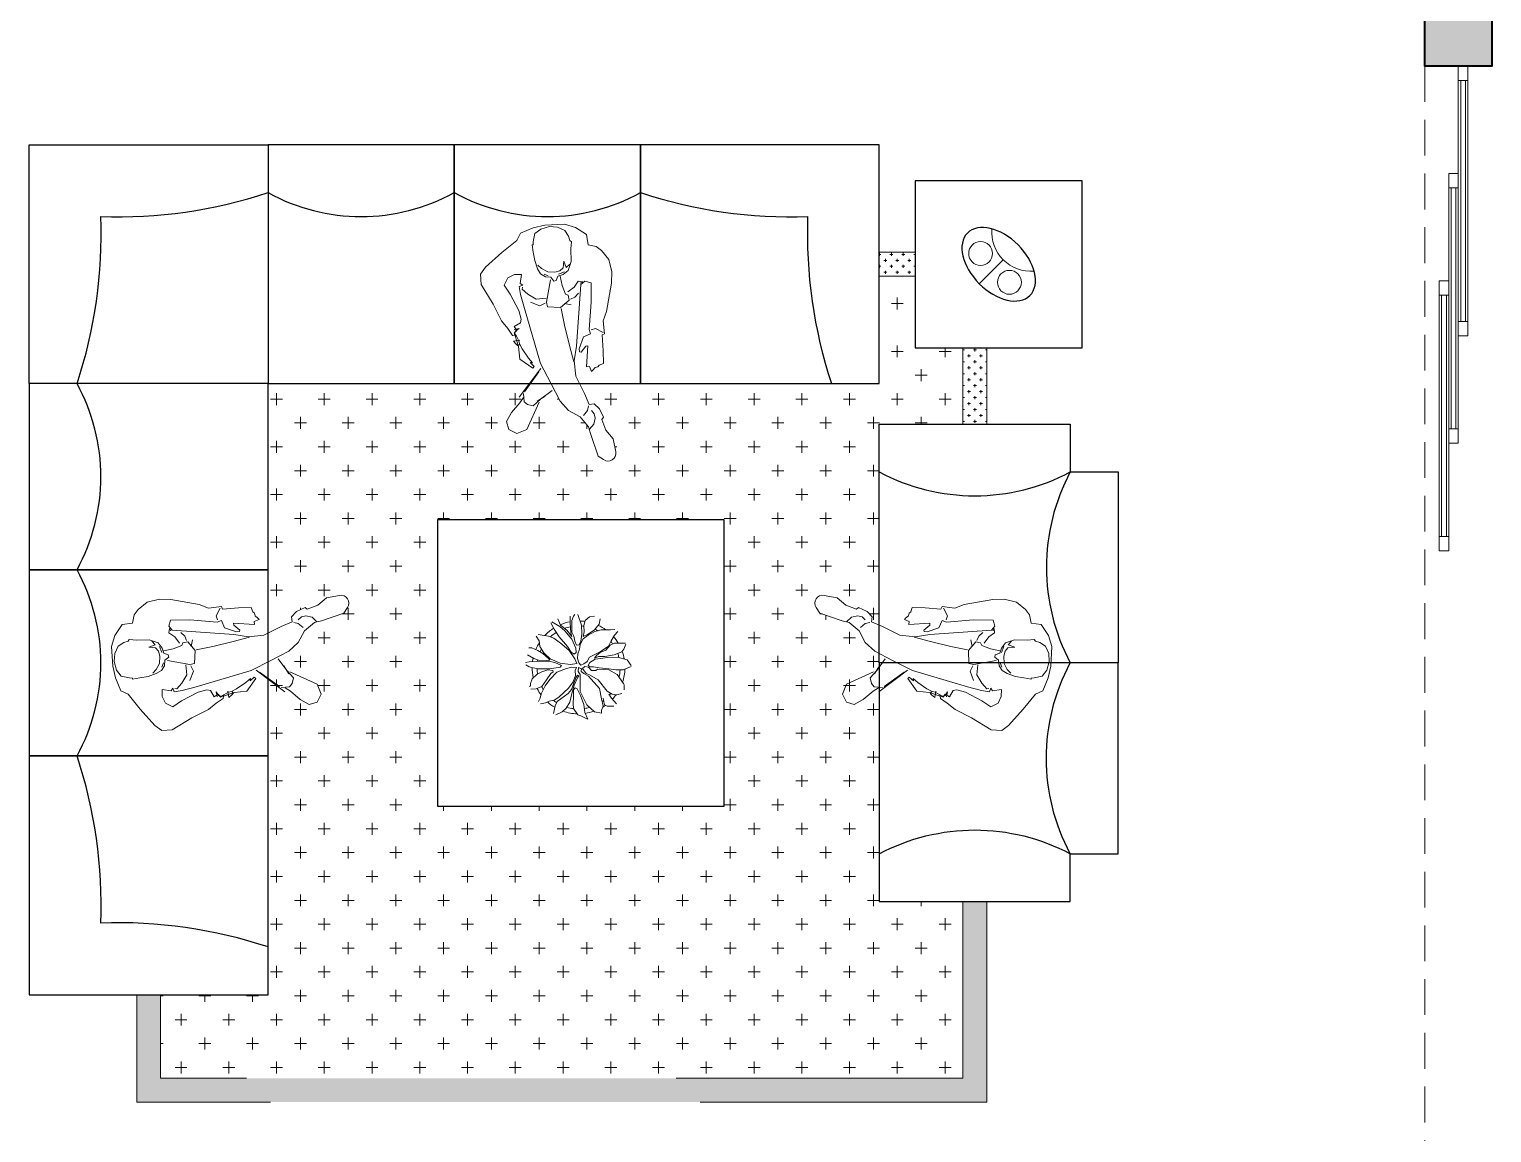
# Model space of a CAD drawing. Extents: x 141531 to 670160, y -200720 to 55914.
# Drawn here: x 515253 to 521378, y -172870 to -168247 of the extents above; entities that cross this region are included whole.
import ezdxf

# ---------------------------------------------------------------- set-up
doc = ezdxf.new("R2010")
doc.units = 0
doc.header["$LTSCALE"] = 1000
doc.header["$MEASUREMENT"] = 0
for name, pattern in [('ACAD_ISO03W100', [30, 12, -18]), ('building$0$c2$0$HIDDEN', [0.375, 0.25, -0.125]), ('DASH', [0.35, 0.25, -0.1]), ('DASHED', [0.75, 0.5, -0.25])]:
    doc.linetypes.add(name, pattern=pattern)
for name, color, linetype, lineweight in [('01.0墙体线', 7, 'CONTINUOUS', 40), ('02.1家具粗', 4, 'CONTINUOUS', 25), ('02.3家具细', 9, 'CONTINUOUS', 5), ('03.2电器细', 9, 'CONTINUOUS', 5), ('07.2地面细', 8, 'ACAD_ISO03W100', 5), ('09.0门用线', 5, 'CONTINUOUS', 15), ('11.0绿化线', 3, 'CONTINUOUS', 5), ('13.1柱填充', 8, 'CONTINUOUS', 0), ('14.0尺寸线', 3, 'CONTINUOUS', 13), ('16.0分割线', 6, 'ACAD_ISO03W100', 13)]:
    doc.layers.add(name, color=color, linetype=linetype, lineweight=lineweight)
doc.layers.add('植物', color=3, linetype='CONTINUOUS')
doc.layers.add('设计', color=4, linetype='CONTINUOUS')
pattern_1 = [(90, (127388.1717902033, -602921.3055193122), (-25, 25), [12.5, -37.5]), (180, (127394.4217902033, -602915.0555193122), (-25, -25), [12.5, -37.5])]

# ---------------------------------------------------------------- blocks, each defined once
blk = doc.blocks.new('人物-坐2')
at = {"layer": '02.3家具细'}
for p, q in [((-20.91743797336858, 6.771263079695927), (-73.4830725379361, -5.532956085327896)), ((0, 0), (-39.24783689885226, -10.89431246175081)), ((68.33825054495719, 11.72757953537075), (-20.91743797336858, 6.771263079695927)), ((36.21968321684835, -2.904841141978977), (0, 0)), ((117.0672106928232, -3.331524060406082), (68.33825054495719, 11.72757953537075)), ((-147.2683856857184, -62.8877165549784), (-215.5773801294799, -117.2943498998648)), ((-131.5316790975758, -29.64978252521541), (-147.2683856857184, -62.8877165549784)), ((-73.4830725379361, -5.532956085327896), (-131.5316790975758, -29.64978252521541)), ((-66.22158223524275, -31.72135659781634), (-73.5567810704033, -68.44077139915316)), ((-39.24783689885226, -10.89431246175081), (-66.22158223524275, -31.72135659781634)), ((69.17602738368987, -17.38730511238828), (36.21968321684835, -2.904841141978977)), ((85.31604946701918, -42.63576782239397), (69.17602738368987, -17.38730511238828)), ((91.87198366778648, -62.15957597924717), (85.31604946701918, -42.63576782239397)), ((99.2364386053614, -68.11921497868752), (91.87198366778648, -62.15957597924717)), ((167.6776537846308, -36.16287393464881), (117.0672106928232, -3.331524060406082)), ((173.8887846926973, -82.55839296204795), (167.6776537846308, -36.16287393464881)), ((-215.5773801294799, -117.2943498998648), (-289.3693465660508, -183.5135905108036)), ((-74.36530180657064, -82.00494055215677), (-78.8045676959373, -82.47490945333266)), ((-78.8045676959373, -82.47490945333266), (-73.05715423273796, -115.5628867717605)), ((-73.5567810704033, -68.44077139915316), (-74.36530180657064, -82.00494055215677)), ((-73.05715423273796, -115.5628867717605), (-66.83937003167921, -153.0939256575366)), ((-71.14253259032557, -127.119694948211), (-71.14253259087855, -127.1196949485529)), ((95.87013492311962, -99.92559931568394), (99.2364386053614, -68.11921497868752)), ((98.1594625857906, -157.6974635270599), (95.87013492311962, -99.92559931568394)), ((210.5788386452059, -89.90629568001168), (173.8887846926973, -82.55839296204795)), ((234.8918364044712, -107.5502282363159), (210.5788386452059, -89.90629568001168)), ((268.4507720417387, -148.9260460666337), (234.8918364044712, -107.5502282363159)), ((-289.3693465660508, -183.5135905108036), (-310.7278991729236, -214.978319672904)), ((-66.83937003167921, -153.0939256575366), (-53.962686997329, -189.9200111958562)), ((-53.962686997329, -189.9200111958562), (-40.2774832279847, -213.1819275685048)), ((-36.27122905687611, -189.5556787169553), (-53.05394298859574, -174.2590866666942)), ((-8.24207678937637, -203.6616513229237), (-36.27122905687611, -189.5556787169553)), ((61.99235680711354, -186.7410113306178), (46.31433181893954, -199.7829993004125)), ((61.01711148441973, -215.9368119993014), (83.78677629991034, -197.8012675523496)), ((64.43787782313484, -156.1295473942155), (61.99235680711354, -186.7410113306178)), ((75.1132059896554, -185.3519548454206), (64.43787782313484, -156.1295473942155)), ((92.46703276437074, -170.2355197257566), (75.1132059896554, -185.3519548454206)), ((83.78677629991034, -197.8012675523496), (98.1594625857906, -157.6974635270599)), ((280.9893050740375, -203.7593623213252), (268.4507720417387, -148.9260460666337)), ((-310.7278991729236, -214.978319672904), (-308.0086393895344, -261.8654505948434)), ((-308.0086393895344, -261.8654505948434), (-253.7381950460858, -350.4700545264204)), ((-204.494411732956, -264.3853505707884), (-187.8103103834692, -231.169059534659)), ((-187.8103103834692, -231.169059534659), (-157.9113760004348, -216.7716233036335)), ((-157.9113760004348, -216.7716233036335), (-126.6013294075474, -215.703371779171)), ((-126.6013294075474, -215.703371779171), (-132.193919324829, -256.6092207124093)), ((-132.193919324829, -256.6092207124093), (-120.1550131311724, -264.3204215946025)), ((-40.2774832279847, -213.1819275685048), (-18.65448915123307, -226.6177830080414)), ((-5.753271782788943, -221.7994168933874), (-24.70088964686147, -214.6995587156853)), ((-18.65448915123307, -226.6177830080414), (6.274227706127931, -228.8763668948231)), ((-13.31893421986206, -340.6208063608137), (5.188137869759885, -239.818653992792)), ((24.21866256885914, -205.9162595436865), (-8.24207678937637, -203.6616513229237)), ((6.274227706127931, -228.8763668948231), (19.75139537187715, -246.4648498282404)), ((19.75139537187715, -246.4648498282404), (30.30965636405199, -243.8984173833815)), ((46.31433181893954, -199.7829993004125), (24.21866256885914, -205.9162595436865)), ((30.30965636405199, -243.8984173833815), (37.23311300651221, -223.2174860451705)), ((37.23311300651221, -223.2174860451705), (61.01711148441973, -215.9368119993014)), ((68.26969632042346, -204.8571016026472), (40.57313475565752, -215.3773801646748)), ((48.40486992132901, -224.0113110539896), (57.31265780213653, -265.7504270610007)), ((129.3846181322788, -246.8882862689497), (111.9949606791743, -273.4399849537876)), ((122.2249559106804, -539.6820239135996), (141.1816856691603, -261.2424365171246)), ((149.8316853713095, -249.2164877853211), (129.3846181322788, -246.8882862689497)), ((138.2564966209193, -254.8128286165156), (149.8316853713095, -249.2164877853211)), ((141.1816856691603, -261.2424365171246), (159.7472699626196, -245.7983917593956)), ((159.7472699626196, -245.7983917593956), (187.5587921377428, -254.0862322712055)), ((187.5587921377428, -254.0862322712055), (187.8524897092739, -341.6658706652452)), ((257.3959231965182, -383.7249988621625), (279.7396697033128, -255.5595237162561)), ((279.7396697033128, -255.5595237162561), (280.9893050740375, -203.7593623213252)), ((-177.829560296037, -304.244590973205), (-204.494411732956, -264.3853505707884)), ((-138.5232111938549, -378.708386117527), (-177.829560296037, -304.244590973205)), ((-120.1550131311724, -264.3204215946025), (-137.4417059514926, -270.6433587667125)), ((-137.4417059514926, -270.6433587667125), (-131.4591071193609, -305.9528668688872)), ((-131.4591071193609, -305.9528668688872), (-113.5405667263076, -369.2023373659249)), ((-122.7127960764665, -282.5626367742516), (-121.4339046016994, -273.4415291842452)), ((-97.92942758292156, -304.649630893844), (-122.7127960764665, -282.5626367742516)), ((-59.5930760537376, -327.5482491022995), (-97.92942758292156, -304.649630893844)), ((-15.20041716293599, -322.8485600907661), (-59.5930760537376, -327.5482491022995)), ((57.31265780213653, -265.7504270610007), (72.64415914756864, -304.5630589283464)), ((72.64415914756864, -304.5630589283464), (84.44787997545245, -310.0527290265818)), ((111.9949606791743, -273.4399849537876), (82.80158239983757, -294.5020135360755)), ((84.44787997545245, -310.0527290265818), (89.01936659920466, -332.033052426239)), ((95.20789469694864, -326.8850375027687), (114.4790350935164, -318.1055850921839)), ((114.4790350935164, -318.1055850921839), (130.5898010750534, -300.674993996945)), ((-253.7381950460858, -350.4700545264204), (-216.6514788867007, -425.1688341296394)), ((-127.6309757367708, -417.9909868860414), (-138.5232111938549, -378.708386117527)), ((-113.5405667263076, -369.2023373659249), (-40.1171429432743, -617.5221733360522)), ((-42.9826832357121, -357.2397733798716), (-85.05274454889695, -341.4757164280018)), ((-19.50746231766061, -345.768821284335), (-42.9826832357121, -357.2397733798716)), ((-8.747447594463665, -362.6011297560181), (-13.31893421986206, -340.6208063608137)), ((49.90375043650602, -365.3776571844865), (-8.747447594463665, -362.6011297560181)), ((89.01936659920466, -332.033052426239), (49.90375043650602, -365.3776571844865)), ((67.24895545950858, -444.4128276227275), (52.59375411585279, -369.5857343014868)), ((68.23414936107292, -347.7120816345414), (98.0301191124181, -353.5434069162729)), ((187.8524897092739, -341.6658706652452), (178.3561701326562, -463.978377531741)), ((241.6525633185411, -425.8274130333011), (257.3959231965182, -383.7249988621625)), ((-216.6514788867007, -425.1688341296394), (-188.2373652417409, -460.3500285055634)), ((-188.2373652417409, -460.3500285055634), (-166.9525211660912, -491.7931146698829)), ((-136.7154367813455, -459.3884477097599), (-159.6239756218329, -463.9381800101037)), ((-158.815454882797, -450.3740108525089), (-130.4239440495039, -434.0116712861491)), ((-147.820254794462, -469.4278501125664), (-158.815454882797, -450.3740108525089)), ((-153.5317588654143, -470.1544464535473), (-136.7154367813455, -459.3884477097599)), ((-130.4239440495039, -434.0116712861491), (-127.6309757367708, -417.9909868860414)), ((90.44453858158886, -536.3072138664356), (67.24895545950858, -444.4128276227275)), ((187.5641669269135, -466.316167467121), (207.0704926913913, -459.7582458401812)), ((207.0704926913913, -459.7582458401812), (241.5093269871068, -477.519218838017)), ((247.7673828852639, -483.5872134277888), (241.6525633185411, -425.8274130333011)), ((-166.9525211660912, -491.7931146698829), (-155.6191710749954, -492.839723200741)), ((-162.8514736311863, -516.5798779829347), (-134.4938789833905, -512.4950966702527)), ((-151.0482096543001, -531.2832129552626), (-162.8514736311863, -516.5798779829347)), ((-160.1973109903684, -479.7238799553306), (-147.820254794462, -469.4278501125664)), ((-149.6724816361602, -494.3346576435069), (-160.1973109903684, -479.7238799553306)), ((-158.3091747559047, -488.6316460795715), (-153.5317588654143, -470.1544464535473)), ((-155.6191710749954, -492.839723200741), (-139.3469282570186, -540.5384782029942)), ((-138.4420961783107, -515.6100276828583), (-149.6724816361602, -494.3346576435069)), ((-134.81135102599, -528.7042279390298), (-138.4420961783107, -515.6100276828583)), ((152.7935370050436, -498.1346063744422), (133.7868380780965, -551.8146433739748)), ((184.9121043333362, -483.5021856885942), (152.7935370050436, -498.1346063744422)), ((178.3561701326562, -463.978377531741), (184.9121043333362, -483.5021856885942)), ((237.139588899352, -489.2051972523186), (247.7673828852639, -483.5872134277888)), ((242.4458877276556, -560.5291668000718), (237.139588899352, -489.2051972523186)), ((-142.3318269604351, -538.3368930402357), (-151.0482096543001, -531.2832129552626)), ((-136.1729061002807, -531.9874061885421), (-142.3318269604351, -538.3368930402357)), ((-139.3469282570186, -540.5384782029942), (-134.1795034532115, -598.2766356082575)), ((-123.3457802008306, -552.2011287665446), (-134.81135102599, -528.7042279390298)), ((-94.22611045074518, -594.0469154977982), (-123.3457802008306, -552.2011287665446)), ((-76.3368261595806, -614.617332189795), (-94.22611045074518, -594.0469154977982)), ((109.5390058165558, -610.6643382862603), (90.44453858158886, -536.3072138664356)), ((111.288268023909, -605.9862922640241), (122.2249559106804, -539.6820239135996)), ((133.7868380780965, -551.8146433739748), (135.1979502853956, -565.143828076536)), ((135.1979502853956, -565.143828076536), (142.0920344862025, -566.6604055086063)), ((142.0920344862025, -566.6604055086063), (163.9209578301325, -539.6387379265943)), ((163.9209578301325, -539.6387379265943), (172.799489608662, -538.6988001242789)), ((172.799489608662, -538.6988001242789), (167.1398444504084, -633.6479842255576)), ((244.1214414066744, -618.7589360997808), (242.4458877276556, -560.5291668000718)), ((-38.87757420620437, -640.1493098027204), (-136.4332323178951, -770.0996347601395)), ((-134.1795034532115, -598.2766356082575), (-75.9694200555441, -639.2891552699512)), ((-48.64954994167056, -655.3533654819257), (-112.3783516369112, -745.8089982795282)), ((-87.67017625018161, -613.5707236630915), (-76.3368261595806, -614.617332189795)), ((-70.01607732529192, -631.9196095669322), (-87.67017625018161, -613.5707236630915)), ((-75.9694200555441, -639.2891552699512), (-70.01607732529192, -631.9196095669322)), ((-40.1171429432743, -617.5221733360522), (5.274769624149485, -707.0667150738882)), ((118.5790144305302, -674.8537465814807), (111.288268023909, -605.9862922640241)), ((167.1398444504084, -633.6479842255576), (180.4576421182155, -632.2380775220299)), ((180.4576421182155, -632.2380775220299), (189.4683946319583, -653.7484320162766)), ((189.4683946319583, -653.7484320162766), (195.6569227295604, -648.6004170927554)), ((195.6569227295604, -648.6004170927554), (205.5791606108996, -636.3178409171305)), ((205.5791606108996, -636.3178409171305), (218.6617729118425, -632.6864034296668)), ((218.6617729118425, -632.6864034296668), (224.6151156406831, -625.3168577225879)), ((224.6151156406831, -625.3168577225879), (244.1214414066744, -618.7589360997808)), ((5.274769624149485, -707.0667150738882), (47.50630777609513, -787.9601181230246)), ((158.3025234414326, -753.2579806444483), (118.5790144305302, -674.8537465814807)), ((-133.5130984035259, -795.3835820398817), (-118.1078885256375, -771.2883985934532)), ((-113.7715872695717, -791.0471912008361), (-117.769738524461, -753.2811678686339)), ((-99.04267739396164, -802.9664692040678), (-113.7715872695717, -791.0471912008361)), ((-40.99407083426559, -778.8496427641803), (-73.6859735319922, -809.2677633869753)), ((11.74985053911405, -740.2774623883524), (-40.99407083426559, -778.8496427641803)), ((47.50630777609513, -787.9601181230246), (85.68648384256267, -830.5848751785961)), ((179.2492175154657, -802.7082975294397), (158.3025234414326, -753.2579806444483)), ((-194.0902318051831, -880.4216774686356), (-171.4527877263354, -839.8358407210471)), ((-171.4527877263354, -839.8358407210471), (-133.5130984035259, -795.3835820398817)), ((-46.24185746054172, -792.883780822689), (-102.8208396082773, -915.6878995838197)), ((-73.6859735319922, -809.2677633869753), (-99.04267739396164, -802.9664692040678)), ((85.68648384256267, -830.5848751785961), (138.0461891421801, -858.7381790348736)), ((153.1132490189648, -852.6502263132279), (170.973277208217, -830.541589200111)), ((170.973277208217, -830.541589200111), (175.5155077303007, -809.8428587860981)), ((201.4455469608783, -800.3584530236403), (179.2492175154657, -802.7082975294397)), ((201.7099884310737, -845.25903761675), (188.9655261332646, -830.8832443790889)), ((226.2289154532245, -822.4454471519348), (201.4455469608783, -800.3584530236403)), ((206.046289688129, -865.017830224082), (201.7099884310737, -845.25903761675)), ((243.7800497438693, -861.023094564458), (226.2289154532245, -822.4454471519348)), ((-183.6683670842394, -915.2612166653926), (-194.0902318051831, -880.4216774686356)), ((-148.0220192363922, -933.9517577484585), (-183.6683670842394, -915.2612166653926)), ((-102.8208396082773, -915.6878995838197), (-148.0220192363922, -933.9517577484585)), ((138.0461891421801, -858.7381790348736), (176.514761405946, -904.0870895356056)), ((176.514761405946, -904.0870895356056), (184.2466224469736, -934.7185516196114)), ((179.9103211909442, -914.9597590122066), (199.9899823244305, -892.6161374442454)), ((199.9899823244305, -892.6161374442454), (206.046289688129, -865.017830224082)), ((235.8422594383228, -870.8491555059081), (243.7800497438693, -861.023094564458)), ((254.3341352014213, -918.3129260618589), (235.8422594383228, -870.8491555059081)), ((287.6578854723011, -957.4672131124898), (254.3341352014213, -918.3129260618589)), ((184.2466224469736, -934.7185516196114), (218.7610050314288, -1036.48401914673)), ((298.4471562962099, -1016.978575389527), (287.6578854723011, -957.4672131124898)), ((218.7610050314288, -1036.48401914673), (244.2291547841141, -1052.08743702987))]:
    blk.add_line(p, q, dxfattribs=at)
at = {"layer": '02.3家具细', "linetype": 'DASHED'}
blk.add_line((270.254640734609, -287.2708925976185), (270.254640734609, -287.2708925976185), dxfattribs=at)
at = {"layer": '02.3家具细', "linetype": 'Continuous'}
for p, q in [((100.5092155785424, -575.5007891831483), (100.3420774943479, -575.5184834830216)), ((-55.4822151033859, -788.3197190908686), (-19.71547676474256, -765.961244596605))]:
    blk.add_line(p, q, dxfattribs=at)
at = {"layer": '02.3家具细'}
blk.add_arc((264.5120748702157, -1023.991609115241), 34.65216289681027, 234.1737556198555, 11.67638737048165, dxfattribs=at)
blk = doc.blocks.new('A$C164325E0')
at = {"layer": '02.1家具粗'}
blk.add_lwpolyline([(-168.1052687651245, -731.6648647953698), (611.8947312348755, -731.6648647953698), (611.8947312348755, 268.3351352046302), (-168.1052687651245, 268.3351352046302)], close=True, dxfattribs=at)
blk.add_arc((221.8947312348755, 778.8351352046011), 810.4999999999873, 241.2372108171419, 298.7627891828581, dxfattribs=at)
blk = doc.blocks.new('A$C5BB115CD')
at = {"layer": '02.1家具粗'}
blk.add_lwpolyline([(-405.1440333807841, 528.1676993347792), (594.8559666192159, 528.1676993347792), (594.8559666192159, -271.8323006652063), (394.8559666237561, -271.83230067353), (394.8559666237561, -471.8323006652208), (-405.1440333807841, -471.8323006652208), (-405.1440333807841, 528.1676993347792)], dxfattribs=at)
for centre, radius, start, end in [((1144.855966618168, 128.1676993347501), 849.9999999989659, 151.9275130645394, 208.0724869354606), ((-5.144033380784094, -1021.832300664202), 849.999999999001, 61.92751306375468, 118.0724869362453)]:
    blk.add_arc(centre, radius, start, end, dxfattribs=at)
blk = doc.blocks.new('A$C017D467D')
at = {"layer": '02.1家具粗'}
blk.add_lwpolyline([(-450.2192693422548, -499.6335475266969), (549.7807306577452, -499.6335475266969), (549.7807306577452, 500.3664524733031), (-450.2192693422548, 500.3664524733031)], close=True, dxfattribs=at)
for centre, start, end in [((-77.55184715776704, 2191.694497182223), 267.91009324134, 288.3501114626994), ((-2141.547314051189, 127.6990302888153), 341.6498885359804, 2.089906756099545)]:
    blk.add_arc(centre, 1992.653491174818, start, end, dxfattribs=at)
blk = doc.blocks.new('A$C31640EEB')
at = {"layer": '11.0绿化线', "lineweight": 0}
for points in [[(-228.3452437220258, 297.5939028759312), (-181.8974011617247, 269.8709099311964), (-151.9643470658339, 244.6681890737964), (-110.677375901374, 195.5228833970323), (-89.00171603879426, 142.5971695926855), (-86.93736748048104, 117.3944487330446), (-97.25911027216353, 107.3133603905153), (-114.8060730180005, 119.9147208203503), (-136.4817328794161, 152.6782579374267), (-184.9939239980886, 209.3843798693852), (-213.8948038148228, 254.7492774162965), (-234.3158907877514, 291.4128130157187)], [(-122.0312929711072, 330.3574399930076), (-120.9991186918924, 290.0330866184668), (-117.9025958544225, 233.3269646865083), (-111.7095501805306, 210.6445159119321), (-141.6426042752573, 248.4485972014081), (-177.7687040450401, 277.4317261886608), (-193.2513182314578, 315.2358074781077)], [(-75.5834504107479, 339.1783922952309), (-55.97213910653954, 277.4317261886608), (-52.87561626906972, 224.506012384285), (-59.06866194406757, 182.9215229672263), (-69.39040473575005, 161.499210237409), (-83.84084464295302, 160.2390741948911), (-94.1625874346355, 182.9215229672263), (-99.32345883047674, 213.1647879992379), (-110.677375901374, 237.10737281412), (-111.7095501805306, 274.9114541035669), (-110.677375901374, 305.1547191333666), (-102.4199816680048, 329.0973039504897), (-94.1625874346355, 339.1783922952309)], [(53.43833448080113, 315.2358074781077), (48.27746308606584, 283.7324064035492), (19.37658326938981, 248.4485972014081), (-20.87821361597162, 223.2458763417671), (-44.6182220368064, 211.9046519566909), (-39.45735064096516, 238.3675088588789), (-40.48952492012177, 274.9114541035669), (-34.29647924512392, 303.8945830908197), (-8.492122267081868, 326.5770318653958), (21.44093182770303, 329.0973039504897)], [(-307.8226632157457, 221.9857402992202), (-247.9565550262341, 213.1647879992379), (-215.959152373136, 201.8235636119498), (-169.511309811729, 166.5397544097796), (-126.1599900877336, 129.9958091628505), (-94.1625874346355, 80.85050348832738), (-82.80867036490235, 53.12751054362161), (-118.9347701335791, 48.08696637125104), (-179.8330526034115, 55.6477826286864), (-237.6348122345516, 80.85050348832738), (-275.8252605626476, 116.1343126904976), (-297.5009204240632, 152.6782579374267), (-301.6296175407479, 186.70193109705), (-319.2938567353995, 212.8885979798506)], [(156.6557623942499, 239.6276449014258), (137.0444510912057, 218.2053321716085), (118.4653140672599, 185.4417950545321), (101.9505256005796, 155.1985300224915), (53.43833448080113, 122.4349929054151), (-8.492122267081868, 90.93159183309763), (-21.91038789512822, 65.72887097342755), (-41.52169919933658, 50.60723845855682), (-58.03648766491096, 43.04642219888046), (-71.45475329406327, 56.90791867344524), (-78.67997324827593, 83.37077557339217), (-76.61562468990451, 109.8336324755801), (-66.29388189822203, 137.5566254225268), (-62.16518478153739, 165.2796183672617), (-44.6182220368064, 196.7830194395792), (-16.74951649928698, 218.2053321716085), (22.47310610685963, 239.6276449014258), (60.66355443495559, 249.708733243926), (114.3366169506335, 249.708733243926), (140.1406491422676, 252.7090193931654)], [(203.7192951196339, 165.9318128739251), (192.7818621640326, 137.5566254225268), (180.3957708151429, 121.1748568628682), (136.0122768120491, 104.7930883054505), (80.27486573916394, 94.71199996068026), (45.18094024859602, 93.45186391816242), (20.40875754854642, 84.63091161818011), (31.76267461938551, 99.75254413307994), (53.43833448080113, 117.3944487330446), (86.46791141416179, 131.2559452076384), (112.272268392262, 160.2390741948911), (138.0766253703623, 171.5802985821792), (178.3314222568297, 172.8404346246971), (201.0662794520613, 171.207729671587)], [(-371.0221547274268, 103.5915270765254), (-333.8266071161488, 82.49941042109276), (-305.9299464082578, 72.76458734989865), (-262.0923367238138, 70.33088158041937), (-240.8377380890888, 72.76458734989865), (-246.8155939547578, 83.31064567758585), (-280.0259043218684, 112.5151148912264), (-309.9151836524252, 128.7398200099124), (-344.4539064334822, 145.7757603850914), (-363.0516802391503, 144.9645251285983)], [(235.121200775844, 34.87820400565397), (188.1699089815374, 17.24188400403364), (146.4207023059134, 16.15747240232304), (103.7832146362634, 22.66394200816285), (48.709793064103, 28.08600001232116), (14.95511532627279, 33.50805801869137), (-4.58706652210094, 34.59246961819008), (-15.24643843981903, 41.09893922402989), (-5.475347515079193, 58.44952483818633), (25.61448724282673, 77.96893365576398), (99.34180967148859, 87.7286380645528), (155.3035122366273, 90.9818728675018), (212.153495795792, 74.71569885284407), (234.9280990527477, 42.27864548983052)], [(-380.985247837205, 45.18258864700329), (-360.3948554100934, 34.63653031931608), (-311.2435960663715, 21.65676622436149), (-240.1735318815918, 21.65676622436149), (-179.7307670140872, 32.2028245520778), (-171.0960863182554, 41.93764762327191), (-210.2842525521992, 58.97358799845097), (-247.479800162313, 66.2747053024068), (-317.8856581407017, 64.65223478942062), (-361.0590616176487, 62.21852902218234), (-381.6494540447602, 58.97358799845097)], [(-351.8041033065529, -96.35405220268876), (-319.0838297950686, -95.10564598542987), (-287.2686775235925, -80.2535612876527), (-259.1964843427995, -42.5521155129245), (-233.9315104803536, -4.850669740437297), (-219.8954138899571, 5.431542744190665), (-221.7668934347457, 13.42881912112352), (-250.774826387933, 16.85622328042518), (-287.2686775235925, 4.289074690343114), (-313.4693911584327, -9.420541955827503), (-343.4130638840143, -35.69730719208019), (-352.7704616112751, -64.25900853602798), (-352.7704616112751, -77.9686251799576), (-358.3862039903761, -80.71118521867902)], [(-293.5260067297495, -182.3180887187773), (-264.8109229782713, -176.2208778019121), (-244.2246479800087, -165.9386653195252), (-215.2167150268797, -161.368793104135), (-187.1445218460867, -143.0893042448151), (-130.0643957121647, -90.53577377228066), (-103.8636820773245, -52.83432799755246), (-90.7633252593223, -17.41781833051937), (-92.6348048041109, 13.42881912112352), (-85.14888662274461, 29.42337187274825), (-111.3496002586908, 32.8507760342909), (-143.1647525301669, 23.71103160351049), (-198.3733991181944, 3.146606636495562), (-240.4816888893256, -40.2671794052294), (-267.6181422966183, -77.9686251799576), (-290.0758968407754, -123.6673473294068), (-295.6903354773531, -148.8016445118119), (-305.3043249005568, -169.3430740694457)], [(-54.5411405103514, 23.08451686546323), (-72.04852980584837, 30.5658399265958), (-73.92000935063697, 6.574010798038216), (-62.69113207852934, -11.70547806128161), (-63.62687185092364, -111.1001987392956), (-24.32580139808124, -188.7880263942352), (21.5254474626272, -229.9168763282651), (61.76225768896984, -236.7716846513504), (60.82651791546959, -219.6346638458781), (71.11965541518293, -195.6428347173205), (62.69799746136414, -152.2290486733546), (49.59764064342016, -92.82070987773477), (-14.96840367192635, -19.70275443821447), (-41.16911730676657, -4.850669740437297), (-57.07669344305759, 6.574010798038216), (-54.26947412476875, 24.85349965735804)], [(180.1370189418667, -121.6607933211199), (150.8621072718524, -130.2380937229027), (123.3253964846372, -124.8160357187444), (94.9004047056078, -107.4654501023761), (41.60354511934565, -42.4007540482271), (-9.028471487981733, -12.03722922236193), (-27.68237234337721, -4.446348014753312), (-49.00111617764924, 23.74835360990255), (-35.67690128111281, 35.67688121990068), (-14.35815744684078, 32.42364641698077), (4.295743408554699, 11.81982599990442), (29.16761121578747, 11.81982599990442), (38.93870213936316, 20.49511880695354), (104.6714956303476, 17.24188400403364), (152.6386692577507, -10.95281762062223), (190.8347519615199, -63.00457446530345), (194.3878759333165, -71.67986727235257), (193.4361996808439, -100.7249773490184)], [(-205.1123537580133, -246.3201633880672), (-167.4939866191125, -229.9168763282651), (-145.0362320749555, -208.2099833074026), (-122.5784775307984, -172.7934736403695), (-112.2853400310851, -121.3824112217117), (-98.24924344068859, -72.25628491071984), (-76.72722866892582, -26.55756276129978), (-71.11279003234813, -19.70275443821447), (-78.59870821482036, -15.13288222282426), (-87.95610594103346, -31.12743497668998), (-114.1568195758737, -98.53305014697253), (-131.9358752569533, -122.5248792755592), (-197.4376593458001, -168.2236014272203), (-209.602276390302, -194.500366663473), (-218.7808457820211, -239.3257448944205)], [(-18.7953047445626, -271.9832205939165), (-34.61893889779458, -233.3442804898077), (-41.16911730676657, -186.5030902865401), (-61.75539230613504, -132.8070917601872), (-79.53444798721466, -93.96317793158232), (-92.6348048041109, -88.25083766458556), (-101.0564627590356, -100.8179862546676), (-101.9922025314299, -141.9468361909676), (-103.8636820773245, -180.7907500173023), (-101.0564627590356, -209.3524513612501), (-75.79148889653152, -247.0538971359783), (-58.94817298784619, -251.6237693513685), (-20.15103947842726, -272.2187211158744)], [(71.0252243464347, -149.0077832493116), (73.92687473347178, -160.2263250502874), (79.54131337004947, -188.7880263942352), (94.51314973284025, -196.7853027711681), (134.5508358062361, -196.7853027711681)], [(149.6326320411172, -182.1059785882826), (119.7781235953444, -149.9441125656595), (103.6679267839645, -126.340902699827)]]:
    blk.add_lwpolyline(points, dxfattribs=at)
for radius, start, end in [(271.3171889677781, 122.2512439181727, 136.7764511073643), (271.3171889677781, 100.4345929392283, 113.1737074393622), (242.5171889677797, 101.3591033995194, 109.8483497589781), (271.3171889677781, 82.20748200701384, 88.2361320952121), (242.5171889677797, 82.4965547147923, 86.13119180216883), (271.3171889677781, 53.87181997169198, 65.04927032368691), (271.3171889677781, 147.3344365384835, 157.3751653717827), (242.5171889677797, 122.3058387566138, 132.6209959260769), (242.5171889677797, 62.01184606040368, 66.79960972831942), (242.5171889677797, 34.31108597351956, 38.81798694125289), (271.3171889677781, 31.47949164518708, 41.22171286528148), (242.5171889677797, 153.541052170124, 157.9448317671587), (242.5171889677797, 13.86057962941133, 19.68990832501863), (271.3171889677781, 10.43035399050065, 20.17177155764371), (271.3171889677781, 180.090049377821, 192.8351948145648), (271.3171889677781, 168.4686588611877, 173.0645187383606), (242.5171889677797, 181.9062680783856, 189.233912851322), (242.5171889677797, 169.5903011090193, 171.8885829535147), (242.5171889677797, 346.4870941237737, 356.739361327311), (271.3171889677781, 341.5203710672006, 358.0539072713845), (242.5171889677797, 207.2404311579643, 212.0693050181452), (271.3171889677781, 207.0050928930588, 216.0828426959756), (271.3171889677781, 227.9100660241625, 239.1424483117936), (242.5171889677797, 232.5762054535633, 237.9874330976327), (242.5171889677797, 304.6758141657482, 307.1529264388269), (242.5171889677797, 317.8304727243692, 321.2954044942788), (271.3171889677781, 316.627802934804, 323.8500662855205), (271.3171889677781, 250.5022134815844, 268.3005245197267), (242.5171889677797, 253.4691425613081, 263.2789362639595), (242.5171889677797, 278.0833282273204, 285.2942835851755), (271.3171889677781, 278.3267524111794, 289.1356804511905), (271.3171889677781, 301.2339464971083, 305.155033982756)]:
    blk.add_arc((-72.04852980584837, 30.5658399265958), radius, start, end, dxfattribs=at)
blk = doc.blocks.new('A$C196143F3')
at = {"layer": '02.1家具粗'}
blk.add_ellipse((-91.04976437985897, -12.64820077421609), major_axis=(185, 0), ratio=0.6216216216216216, dxfattribs=at)
at = {"layer": '02.3家具细'}
blk.add_line((-91.04976437985897, 14.07336638080596), (-91.04976437985897, -127.6482007742161), dxfattribs=at)
for centre in [(-176.3186301070964, -34.38628315791721), (-5.78089865273796, -34.38628315791721)]:
    blk.add_circle(centre, 50, dxfattribs=at)
blk.add_arc((-91.04976437991718, 177.6691341485566), 163.5957677677516, 220.174923976088, 319.825076023912, dxfattribs=at)
blk = doc.blocks.new('A$C54B12387')
at = {"layer": '02.3家具细', "linetype": 'ACAD_ISO03W100'}
for p, q in [((-37.77768631686922, 20.02306508785114), (-1047.777686316869, 20.02306508785114)), ((-37.77768631686922, 0.02306508785113692), (-1047.777686316869, 0.02306508785113692))]:
    blk.add_line(p, q, dxfattribs=at)
at = {"layer": '09.0门用线'}
for p, q in [((-1047.777686316869, -9.976934912148863), (-1047.777686316869, 30.02306508785114)), ((-37.77768631686922, -9.976934912148863), (-37.77768631686922, 30.02306508785114))]:
    blk.add_line(p, q, dxfattribs=at)
blk.add_lwpolyline([(-1107.777686316869, 30.02306508785114), (22.22231368313078, 30.02306508785114), (22.22231368313078, -9.976934912148863), (-1107.777686316869, -9.976934912148863)], close=True, dxfattribs=at)
blk = doc.blocks.new('sssss')
at = {"layer": '07.2地面细'}
h = blk.add_hatch(dxfattribs=at)
h.set_pattern_fill('十子花,_O', color=256, scale=100, angle=90)
h.set_pattern_definition(pattern_1)
h.paths.add_polyline_path([(4457.846890731831, 4239.961393830978), (4457.846890731831, 4139.961393830978), (4607.846890731831, 4139.961393830978), (4607.846890731831, 4239.961393830978)])
h.paths.add_polyline_path([(4807.846890731831, 3519.961393830978), (4907.846890731831, 3519.961393830978), (4907.846890731831, 3839.961393830978), (4807.846890731831, 3839.961393830978)])
h = blk.add_hatch(dxfattribs=at)
h.set_pattern_fill('十子花,_O', color=256, scale=400, angle=90)
h.set_pattern_definition([(90, (127388.1717902033, -602921.3055193122), (-100, 100), [50, -150]), (180, (127413.1717902033, -602896.3055193122), (-100, -99.99999999999999), [50, -150])])
edge = h.paths.add_edge_path()
edge.add_line((1897.846890731831, 1129.961393831094), (1447.846890731831, 1129.961393831094))
edge.add_line((1447.846890731831, 1129.961393831094), (1447.846890731831, 779.9613938309776))
edge.add_line((1447.846890731831, 779.9613938309776), (4807.846890731831, 779.9613938309776))
edge.add_line((4807.846890731831, 779.9613938309776), (4807.846890731831, 1519.961393830978))
edge.add_line((4807.846890731831, 1519.961393830978), (4457.846890731831, 1519.961393830978))
edge.add_line((4457.846890731831, 1519.961393830978), (4457.846890731831, 2417.793060499738))
edge.add_line((4457.846890731831, 2417.793060499738), (4435.903324805666, 2420.12096392925))
edge.add_line((4435.903324805666, 2420.12096392925), (4424.846143519972, 2433.790630759933))
edge.add_line((4424.846143519972, 2433.790630759933), (4419.004148884676, 2457.320919334219))
edge.add_line((4419.004148884676, 2457.320919334219), (4446.067498601158, 2486.394618145103))
edge.add_line((4446.067498601158, 2486.394618145103), (4457.846890731831, 2505.228952506703))
edge.add_line((4457.846890731831, 2505.228952506703), (4457.846890731831, 2519.961393830978))
edge.add_line((4457.846890731831, 2519.961393830978), (4457.846890731831, 2559.824731386179))
edge.add_line((4457.846890731831, 2559.824731386179), (4438.800378778251, 2569.773493955523))
edge.add_line((4438.800378778251, 2569.773493955523), (4399.255662363488, 2605.210270557582))
edge.add_line((4399.255662363372, 2605.210270557582), (4373.142168703722, 2653.801614987344))
edge.add_line((4373.142168703722, 2653.801614987344), (4331.069711098331, 2689.506549344544))
edge.add_line((4331.069711098447, 2689.506549344544), (4302.647690760088, 2696.68727743745))
edge.add_line((4302.647690759972, 2696.68727743745), (4208.22432623792, 2728.734402680682))
edge.add_line((4208.22432623792, 2728.734402680682), (4193.750717766467, 2752.369978409406))
edge.add_ellipse((4219.825514163356, 2771.185266015964), major_axis=(-22.73664503468616, -22.73664503468616), ratio=0.9999999999987245, start_angle=213.3111721025429, end_angle=350.8138038529688, ccw=False)
edge.add_line((4226.339892868418, 2802.672929075226), (4281.559564215248, 2792.649347459577))
edge.add_line((4281.559564215248, 2792.649347459577), (4317.884936957504, 2761.719649752515))
edge.add_line((4317.884936957504, 2761.719649752515), (4361.923842563992, 2744.551086278661))
edge.add_line((4361.923842563992, 2744.551086278661), (4371.043250534567, 2751.914749176387))
edge.add_line((4371.043250534683, 2751.914749176387), (4406.836725056171, 2735.620909863879))
edge.add_line((4406.836725056171, 2735.620909863879), (4427.326718306984, 2712.619450773607))
edge.add_line((4427.326718306984, 2712.619450773607), (4425.141776083387, 2692.023483125406))
edge.add_line((4425.141776083387, 2692.023483125406), (4457.846890731831, 2678.16152476336))
edge.add_line((4457.846890731831, 2678.16152476336), (4457.846890731831, 3519.961393830978))
edge.add_line((4457.846890731831, 3519.961393830978), (4807.846890731831, 3519.961393830978))
edge.add_line((4807.846890731831, 3519.961393830978), (4807.846890731831, 3839.961393830978))
edge.add_line((4807.846890731831, 3839.961393830978), (4607.846890731831, 3839.961393831094))
edge.add_line((4607.846890731831, 3839.961393831094), (4607.846890731831, 4139.961393830978))
edge.add_line((4607.846890731831, 4139.961393830978), (4457.846890731831, 4139.961393830978))
edge.add_line((4457.846890731831, 4139.961393830978), (4457.846890731831, 3689.961393831094))
edge.add_line((4457.846890731831, 3689.961393831094), (3457.846890731831, 3689.961393830978))
edge.add_line((3457.846890731831, 3689.961393830978), (3202.801996118156, 3689.961393830978))
edge.add_line((3202.80199611804, 3689.961393830978), (3223.686724415282, 3648.762374123704))
edge.add_line((3223.686724415282, 3648.762374123704), (3243.133565692813, 3602.880604974489))
edge.add_line((3243.13356569293, 3602.880604974489), (3263.729533341364, 3605.065547198086))
edge.add_line((3263.729533341364, 3605.065547198086), (3286.730992431287, 3584.575553947041))
edge.add_line((3286.730992431287, 3584.575553947041), (3303.024831743911, 3548.782079425786))
edge.add_line((3303.024831743794, 3548.782079425786), (3295.661168845952, 3539.662671455095))
edge.add_line((3295.661168845952, 3539.662671455095), (3312.829732319922, 3495.623765848606))
edge.add_line((3312.829732320039, 3495.623765848606), (3343.759430027218, 3459.298393106234))
edge.add_line((3343.759430027101, 3459.298393106234), (3353.783011642285, 3404.078721761034))
edge.add_ellipse((3322.295348583488, 3397.564343054342), major_axis=(-22.73664503466862, 22.73664503466862), ratio=0.9999999999998394, start_angle=99.18619614705091, end_angle=236.6888278976113, ccw=False)
edge.add_line((3303.480060968781, 3371.489546661876), (3279.844485247973, 3385.963155128789))
edge.add_line((3279.84448524809, 3385.963155128789), (3247.797360004974, 3480.386519651773))
edge.add_line((3247.797360004857, 3480.386519651773), (3240.616631912068, 3508.808539989317))
edge.add_line((3240.616631912068, 3508.808539989317), (3204.911697554518, 3550.880997594941))
edge.add_line((3204.911697554518, 3550.880997594941), (3156.320353124989, 3576.994491254474))
edge.add_line((3156.320353124989, 3576.994491254474), (3120.883576523163, 3616.539207669004))
edge.add_line((3120.883576523163, 3616.539207669004), (3082.532202831469, 3689.961393830861))
edge.add_line((3082.532202831469, 3689.961393830861), (2677.846890731831, 3689.961393830978))
edge.add_line((2677.846890731831, 3689.961393830978), (1897.846890731831, 3689.961393830861))
edge.add_line((1897.846890731831, 3689.961393830861), (1897.846890731831, 2909.961393830978))
edge.add_line((1897.846890731831, 2909.961393830978), (1897.846890731831, 2644.75441295249))
edge.add_line((1897.846890731831, 2644.75441295249), (1952.731423594174, 2672.576641848806))
edge.add_line((1952.731423594174, 2672.576641848806), (1998.613192743738, 2692.023483125406))
edge.add_line((1998.613192743738, 2692.023483125406), (1996.428250520141, 2712.61945077384))
edge.add_line((1996.428250520141, 2712.61945077384), (2016.918243770953, 2735.620909863646))
edge.add_line((2016.918243770953, 2735.620909863646), (2052.711718292441, 2751.914749176503))
edge.add_line((2052.711718292441, 2751.914749176503), (2061.831126263016, 2744.551086278545))
edge.add_line((2061.831126263016, 2744.551086278545), (2105.870031869621, 2761.719649752398))
edge.add_line((2105.870031869621, 2761.719649752398), (2142.195404611877, 2792.649347459577))
edge.add_line((2142.195404611877, 2792.649347459577), (2197.415075959871, 2802.672929075459))
edge.add_ellipse((2203.929454663768, 2771.185266015964), major_axis=(-22.73664503468616, 22.73664503468616), ratio=0.9999999999987245, start_angle=189.1861961470312, end_angle=326.6888278974571, ccw=False)
edge.add_line((2230.004251056351, 2752.369978395669), (2215.530642589205, 2728.734402680449))
edge.add_line((2215.530642589205, 2728.734402680449), (2121.107278065057, 2696.687277436868))
edge.add_line((2121.107278065057, 2696.687277436868), (2092.68525772891, 2689.506549344427))
edge.add_line((2092.68525772891, 2689.506549344427), (2050.612800123519, 2653.801614987344))
edge.add_line((2050.612800123519, 2653.801614987344), (2024.499306463636, 2605.210270557931))
edge.add_line((2024.499306463636, 2605.210270557931), (1984.954590049339, 2569.773493955872))
edge.add_line((1984.954590049456, 2569.773493955872), (1909.900408131885, 2530.56966295655))
edge.add_line((1909.900408131769, 2530.56966295655), (1897.846890731831, 2524.456204749906))
edge.add_line((1897.846890731831, 2524.456204749906), (1897.846890731831, 2129.961393830978))
edge.add_line((1897.846890731831, 2129.961393830978), (1897.846890731831, 1129.961393831094))
h.paths.add_polyline_path([(2607.846890731831, 1919.961393830861), (2607.846890731831, 3119.961393830978), (3807.846890731831, 3119.961393830978), (3807.846890731831, 1919.961393830861)], flags=16)
h.paths.add_polyline_path([(4018.814759755624, 1929.531084576534), (4018.814759755624, 3152.6949263844), (3820.509675009875, 3152.6949263844), (3820.509675009875, 1929.531084576534)], flags=24)
h.paths.add_polyline_path([(4363.432187721948, 2191.69935875971), (4363.432187721948, 2901.303878533683), (3970.211848738953, 2901.303878533683), (3970.211848738953, 2191.69935875971)], flags=24)
h = blk.add_hatch(dxfattribs=at)
h.set_pattern_fill('十子花,_O', color=256, scale=100, angle=90)
h.set_pattern_definition(pattern_1)
h.paths.add_polyline_path([(1447.846890731831, 779.9613938309776), (1447.846890731831, 1129.961393831094), (1347.846890731831, 1129.961393830978), (1347.846890731831, 679.9613938309776), (4907.846890731831, 679.9613938309776), (4907.846890731831, 1519.961393830978), (4807.846890731831, 1519.961393831094), (4807.846890731831, 779.9613938309776)])
at = {"layer": '13.1柱填充'}
blk.add_hatch(color=256, dxfattribs=at).paths.add_polyline_path([(7022.846890380955, 5559.961393872422), (6482.846890406915, 5559.961393872421), (6482.846890380955, 5279.961393816542), (6742.846890380955, 5279.961393816541), (6742.846891492954, 5019.961393872421), (7022.846890380955, 5019.961393872421)])
at = {"layer": '01.0墙体线', "ltscale": 0.1}
blk.add_lwpolyline([(6482.846890380955, 5279.961393816542), (6482.846890406916, 5559.961393872421), (7022.846890380955, 5559.961393872421), (7022.846890380955, 5019.961393872421), (6742.846891492954, 5019.961393872421), (6742.846890380955, 5279.961393816542)], close=True, dxfattribs=at)
at = {"layer": '02.1家具粗'}
for points in [[(1897.846890731831, 4689.961393830978), (1897.846890731831, 3689.961393830978), (897.8468907318311, 3689.961393830978), (897.8468907318311, 4689.961393830978)], [(3457.846890731831, 4689.961393830978), (3457.846890731831, 3689.961393830978), (4457.846890731831, 3689.961393830978), (4457.846890731831, 4689.961393830978)], [(5307.846890731831, 3839.961393830978), (5307.846890731831, 4539.961393830978), (4607.846890731831, 4539.961393830978), (4607.846890731831, 3839.961393830978)], [(1897.846890731831, 2909.961393830978), (1897.846890731831, 3689.961393830978), (897.8468907318311, 3689.961393830978), (897.8468907318311, 2909.961393830978)], [(3807.846890731831, 1919.961393830978), (3807.846890731831, 3119.961393830978), (2607.846890731831, 3119.961393830978), (2607.846890731831, 1919.961393830978)], [(1897.846890731831, 2129.961393830978), (1897.846890731831, 2909.961393830978), (897.8468907318311, 2909.961393830978), (897.8468907318311, 2129.961393830978)]]:
    blk.add_lwpolyline(points, close=True, dxfattribs=at)
for centre, radius, start, end in [((1270.514312916319, 6381.289438539912), 1992.653491174818, 267.91009324134, 288.3501114624369), ((4085.179468547343, 6381.289438539912), 1992.653491174818, 251.6498885375631, 272.08990675866), ((-793.4811539771035, 4317.29397164649), 1992.653491174818, 341.6498885375631, 2.089906758599172), ((6149.174935440766, 4317.29397164649), 1992.653491174818, 177.9100932414009, 198.3501114624369), ((387.3468907318311, 3299.961393830978), 810.4999999999873, 331.2372108190049, 28.76278918099511), ((387.3468907318311, 2519.961393830978), 810.4999999999873, 331.2372108190049, 28.76278918099511)]:
    blk.add_arc(centre, radius, start, end, dxfattribs=at)
at = {"layer": '16.0分割线', "ltscale": 0.1}
for p, q in [((4607.846890731831, 4239.961393830978), (4457.846890731831, 4239.961393830978)), ((4607.846890731831, 4139.961393830978), (4457.846890731831, 4139.961393830978)), ((4807.846890731831, 3519.961393830978), (4807.846890731831, 3839.961393830978)), ((4907.846890731831, 3519.961393830978), (4907.846890731831, 3839.961393830978))]:
    blk.add_line(p, q, dxfattribs=at)
at = {"layer": '16.0分割线', "linetype": 'building$0$c2$0$HIDDEN', "ltscale": 0.6}
blk.add_lwpolyline([(6742.846890381072, 5019.961393872421), (6742.846890381072, -1340.038606183691), (5962.846890381072, -1340.038606183691)], dxfattribs=at)
at = {"layer": '16.0分割线', "ltscale": 0.1}
for points in [[(4907.846890731831, 1519.961393830978), (4907.846890731831, 679.9613938309776), (1347.846890731831, 679.9613938309776), (1347.846890731831, 1129.961393830978)], [(4807.846890731831, 1519.961393830978), (4807.846890731831, 779.9613938309776), (1447.846890731831, 779.9613938309776), (1447.846890731831, 1129.961393830978)]]:
    blk.add_lwpolyline(points, dxfattribs=at)
at = {"layer": '01.0墙体线', "ltscale": 3, "xscale": 0.7171874998603016, "yscale": 0.7171874999767169, "zscale": 0.7171875}
blk.add_blockref('A$C31640EEB', (3250.154523808393, 2479.147085959587), dxfattribs=at)
at = {"layer": '02.1家具粗', "xscale": -1, "rotation": 90}
for name, p in [('A$C54B12387', (6912.869956024806, 3912.183707555552)), ('A$C54B12387', (6872.869956024806, 3462.183707555552)), ('A$C54B12387', (6832.869956024806, 3012.183707555552)), ('A$C5BB115CD', (4986.014590066625, 2114.817360450194))]:
    blk.add_blockref(name, p, dxfattribs=at)
at = {"layer": '02.1家具粗'}
for p in [(2065.952159496956, 4421.626258626377), (2845.952159496956, 4421.626258626377)]:
    blk.add_blockref('A$C164325E0', p, dxfattribs=at)
at = {"layer": '02.1家具粗', "rotation": 90}
for name, p in [('A$C5BB115CD', (4986.014590066625, 2925.105427211762)), ('A$C017D467D', (1398.213343205163, 1580.180663173232))]:
    blk.add_blockref(name, p, dxfattribs=at)
at = {"layer": '03.2电器细', "yscale": 0.9279210612876341, "zscale": 0.9279210613052076}
for p, xscale, rotation in [((3076.642717573675, 4347.694408029114), 0.9279210612748034, 0.01244052684294849), ((1253.799389689113, 2525.532635006268), 0.9279210612748034, 90.01244052684294), ((5169.955579138012, 2525.532635006268), -0.9279210612748034, 269.987559473157)]:
    blk.add_blockref('人物-坐2', p, dxfattribs=dict(at, xscale=xscale, rotation=rotation))
at = {"layer": '14.0尺寸线', "xscale": -1, "rotation": 315}
blk.add_blockref('A$C196143F3', (4902.408613451407, 4263.28692818727), dxfattribs=at)

msp = doc.modelspace()

# ---------------------------------------------------------------- hatches: boundary and pattern name
at = {"layer": '植物'}
h = msp.add_hatch(dxfattribs=at)
h.set_pattern_fill('GRASS', color=8, scale=150, style=0)
h.set_pattern_definition([(90, (0, 0), (-299.3386424999999, 299.3386425), [79.374198, -519.303045]), (45, (0, 0), (-299.3388465244531, 299.3388465244531), [79.374198, -343.954845]), (135, (0, 0), (-299.3388465244531, -299.3388465244531), [79.374198, -343.954845])])
edge = h.paths.add_edge_path()
edge.add_line((529877.7224626108, -176341.4382966139), (529877.7224626108, -177980.2561468896))
edge.add_line((529877.7224626108, -177980.2561468896), (529877.7224626108, -179861.8264880377))
edge.add_arc((528664.0483636793, -184365.5145301236), 4664.355346545197, 74.91795780203441, 141.3925539093199)
edge.add_arc((522838.9667078115, -179625.1567662766), 2846.336936240639, 258.1699049668415, 319.9921740662912, ccw=False)
edge.add_arc((522839.8219525127, -179621.0736560449), 2850.508654431459, 178.3096170879994, 258.1699049668407, ccw=False)
edge.add_line((519990.5537667215, -179536.9880185868), (525277.7224626741, -179541.4382965857))
edge.add_line((525277.7224626741, -179541.4382965857), (525277.7224626745, -175041.4382965859))
edge.add_line((525277.7224626745, -175041.4382965859), (524357.7224626122, -175041.4382965859))
edge.add_line((524357.7224626122, -175041.4382965859), (524357.722462612, -174761.4382965859))
edge.add_line((524357.722462612, -174761.4382965859), (526857.7224626114, -174761.4382965861))
edge.add_line((526857.7224626114, -174761.4382965861), (526857.7224626117, -167861.4382965301))
edge.add_line((526857.7224626117, -167861.4382965301), (526257.7224626114, -167861.4382965301))
edge.add_line((526257.7224626114, -167861.4382965301), (526257.7224626116, -161061.4382965856))
edge.add_line((526257.7224626116, -161061.4382965856), (525664.3066121985, -160995.7976417362))
edge.add_arc((528900.2740445666, -161359.3821866411), 3256.32905963764, 80.71353638193062, 173.5892876465578, ccw=False)
edge.add_arc((530208.8769035366, -161920.7441775264), 3855.38741857956, 2.6147972675971687e-12, 101.71977996737388, ccw=False)
edge.add_arc((537564.4509100957, -163081.2908783881), 3687.570310591164, 161.6561775590451, 248.9458454657486)
edge.add_line((536239.6905895713, -166522.6837488285), (536609.7168895401, -166812.034855111))
edge.add_line((536609.7168895401, -166812.034855111), (536801.4873167855, -167894.1082056122))
edge.add_line((536801.4873167855, -167894.1082056122), (537332.4837742855, -169015.2090889972))
edge.add_line((537332.4837742855, -169015.2090889972), (537274.333060214, -170894.097817163))
edge.add_line((537274.333060214, -170894.097817163), (537573.9600523558, -171570.7287626891))
edge.add_line((537573.9600523558, -171570.7287626891), (538335.5498742068, -172468.861608515))
edge.add_line((538335.5498742068, -172468.861608515), (538534.5015709653, -173213.1559205071))
edge.add_line((538534.5015709653, -173213.1559205071), (537502.1804232171, -174775.2310317635))
edge.add_line((537502.1804232171, -174775.2310317635), (536860.4145328017, -176341.4382966139))
edge.add_line((536860.4145328017, -176341.4382966139), (529877.7224626108, -176341.4382966139))
edge.add_line((529877.7224626108, -176341.4382966139), (529877.7224626108, -179861.8264880377))
edge.add_line((529877.7224626108, -179861.8264880377), (529877.7224626108, -176341.4382966139))
h.paths.add_polyline_path([(525418.1195121993, -178928.4017747609), (525327.7224626744, -178756.8117390911), (525327.7224626744, -178428.4017747609), (525545.9551414195, -178406.0220916133), (525727.7224626744, -178809.68572892)], flags=16)
h.paths.add_polyline_path([(525778.4808638868, -178716.6768823628), (526126.3266978818, -178762.4588171549), (526238.7574552827, -178351.090322403), (526064.6928678451, -178100.8061766446), (525633.491104281, -178359.2950023293)], flags=16)
h.paths.add_polyline_path([(526498.2305120719, -178806.9039977642), (526249.0155473357, -178627.9266109852), (526378.213644905, -178188.3871497301), (526871.3610543751, -178254.8247422171), (526694.1602371631, -178658.4883795239)], flags=16)
h.paths.add_polyline_path([(526887.5761961384, -178502.5370708672), (526715.9850775318, -178923.9839743403), (526986.0093616658, -179171.7448314857), (527327.7224626744, -178928.4017747609), (527289.6744390002, -178530.9440346587)], flags=16)
h.paths.add_polyline_path([(527425.3158500113, -178918.5639686866), (527773.1616840063, -178964.3459034786), (527885.5924414074, -178552.9774087268), (527711.5278539696, -178302.6932629684), (527430.9923192543, -178537.2014129195)], flags=16)
h.paths.add_polyline_path([(528045.2640480757, -178621.9353262922), (527817.1834266549, -178283.6074470565), (527925.2471809088, -178003.4184782581), (528418.3945903789, -178069.8560707451), (528241.1937731669, -178473.5197080519)], flags=16)
h.paths.add_polyline_path([(528301.092430512, -178502.5370708672), (528129.5013119054, -178923.9839743403), (528657.1494770298, -179171.7448314857), (528784.6463121921, -178646.9468876264), (528535.0780574109, -178423.3216851161)], flags=16)
h.paths.add_polyline_path([(528878.9386107197, -178918.5639686866), (529226.7844447148, -178964.3459034786), (529339.2152021157, -178552.9774087268), (529165.150614678, -178302.6932629684), (528884.6150799628, -178537.2014129195)], flags=16)
h.paths.add_polyline_path([(529498.8868087841, -178621.9353262922), (529270.8061873633, -178283.6074470565), (529378.8699416172, -178003.4184782581), (529821.4410542876, -178063.0423527132), (529811.1142145953, -178522.1708913674)], flags=16)
h.paths.add_polyline_path([(521627.8946772941, -179707.0122689554), (521783.8749720569, -179601.8595909104), (522246.4115253283, -179586.9954017885), (522179.9739328412, -180080.1428112585), (521776.3102955344, -179902.9419940465)], flags=16)
h.paths.add_polyline_path([(521747.2929327191, -179962.8406513916), (521325.8460292461, -179791.2495327851), (521078.0851721006, -180061.273816919), (521431.0256463295, -180466.4837852439), (521728.5194314794, -180228.5780218568)], flags=16)
h.paths.add_polyline_path([(521331.2660348999, -180500.5803052646), (521285.4841001078, -180848.4261392596), (521696.8525948597, -180960.8568966606), (521947.136740618, -180786.7923092229), (521712.6285906668, -180506.2567745076)], flags=16)
h.paths.add_polyline_path([(521627.8946772941, -181120.5285033289), (521966.2225565299, -180892.4478819082), (522246.4115253283, -181000.5116361621), (522179.9739328412, -181493.6590456321), (521776.3102955344, -181316.4582284201)], flags=16)
h.paths.add_polyline_path([(521747.2929327191, -181376.3568857652), (521325.8460292461, -181204.7657671586), (521078.0851721006, -181732.4139322831), (521602.8831159599, -181859.9107674454), (521826.5083184703, -181610.3425126642)], flags=16)
h.paths.add_polyline_path([(521331.2660348999, -181954.203065973), (521285.4841001078, -182302.048899968), (521696.8525948597, -182414.479657369), (521947.136740618, -182240.4150699313), (521712.6285906668, -181959.879535216)], flags=16)

# ---------------------------------------------------------------- linework, layer by layer
at = {"layer": '设计', "color": 8, "linetype": 'DASH', "ltscale": 5}
for points, knots in [([(518532.0985673066, -138382.6029349821), (519922.599560215, -139647.978719704), (522218.1770400984, -142098.365490504), (526534.5132396674, -145494.3985947003), (530191.9034101074, -151288.3730970176), (532429.553163984, -160240.9229980279), (538355.3232171569, -170627.9127124892), (537545.0430834978, -181631.335045856), (531481.6816712706, -186128.7862177588), (530388.279810565, -188465.4438708251), (529742.4880977932, -189633.0498993053)], [10519.24050066511, 10519.24050066511, 10519.24050066511, 10519.24050066511, 15233.80568850645, 23786.57388235932, 31408.33982812096, 43717.15988067852, 52424.81217799199, 56635.29981636337, 64899.0250284684, 66029.95021911681, 66029.95021911681, 66029.95021911681, 66029.95021911681]), ([(520741.9309672173, -138382.6029349821), (522040.5792941715, -139566.3135203691), (523977.3330862297, -141838.7152524501), (527923.1538980172, -145663.1157231542), (531489.1318862688, -152124.6660624085), (532622.5092055234, -158265.48858724), (537574.055582434, -167353.6554837982), (539871.4247022787, -177652.3898133918), (535294.805938535, -184066.9044850304), (532265.205495831, -187188.2408206737), (531418.1139923335, -189633.0498993053)], [7299.777214802035, 7299.777214802035, 7299.777214802035, 7299.777214802035, 8891.864011155534, 16830.19716021979, 25537.71642533509, 34523.96493365274, 44911.69566198457, 53674.55198598227, 61929.54256165469, 65567.3112476816, 65567.3112476816, 65567.3112476816, 65567.3112476816])]:
    msp.add_open_spline(points, degree=3, knots=knots, dxfattribs=at)

# ---------------------------------------------------------------- block references
at = {"layer": '设计'}
msp.add_blockref('sssss', (514354.875572231, -173421.3996904022), dxfattribs=at)

doc.saveas('drawing.dxf')
